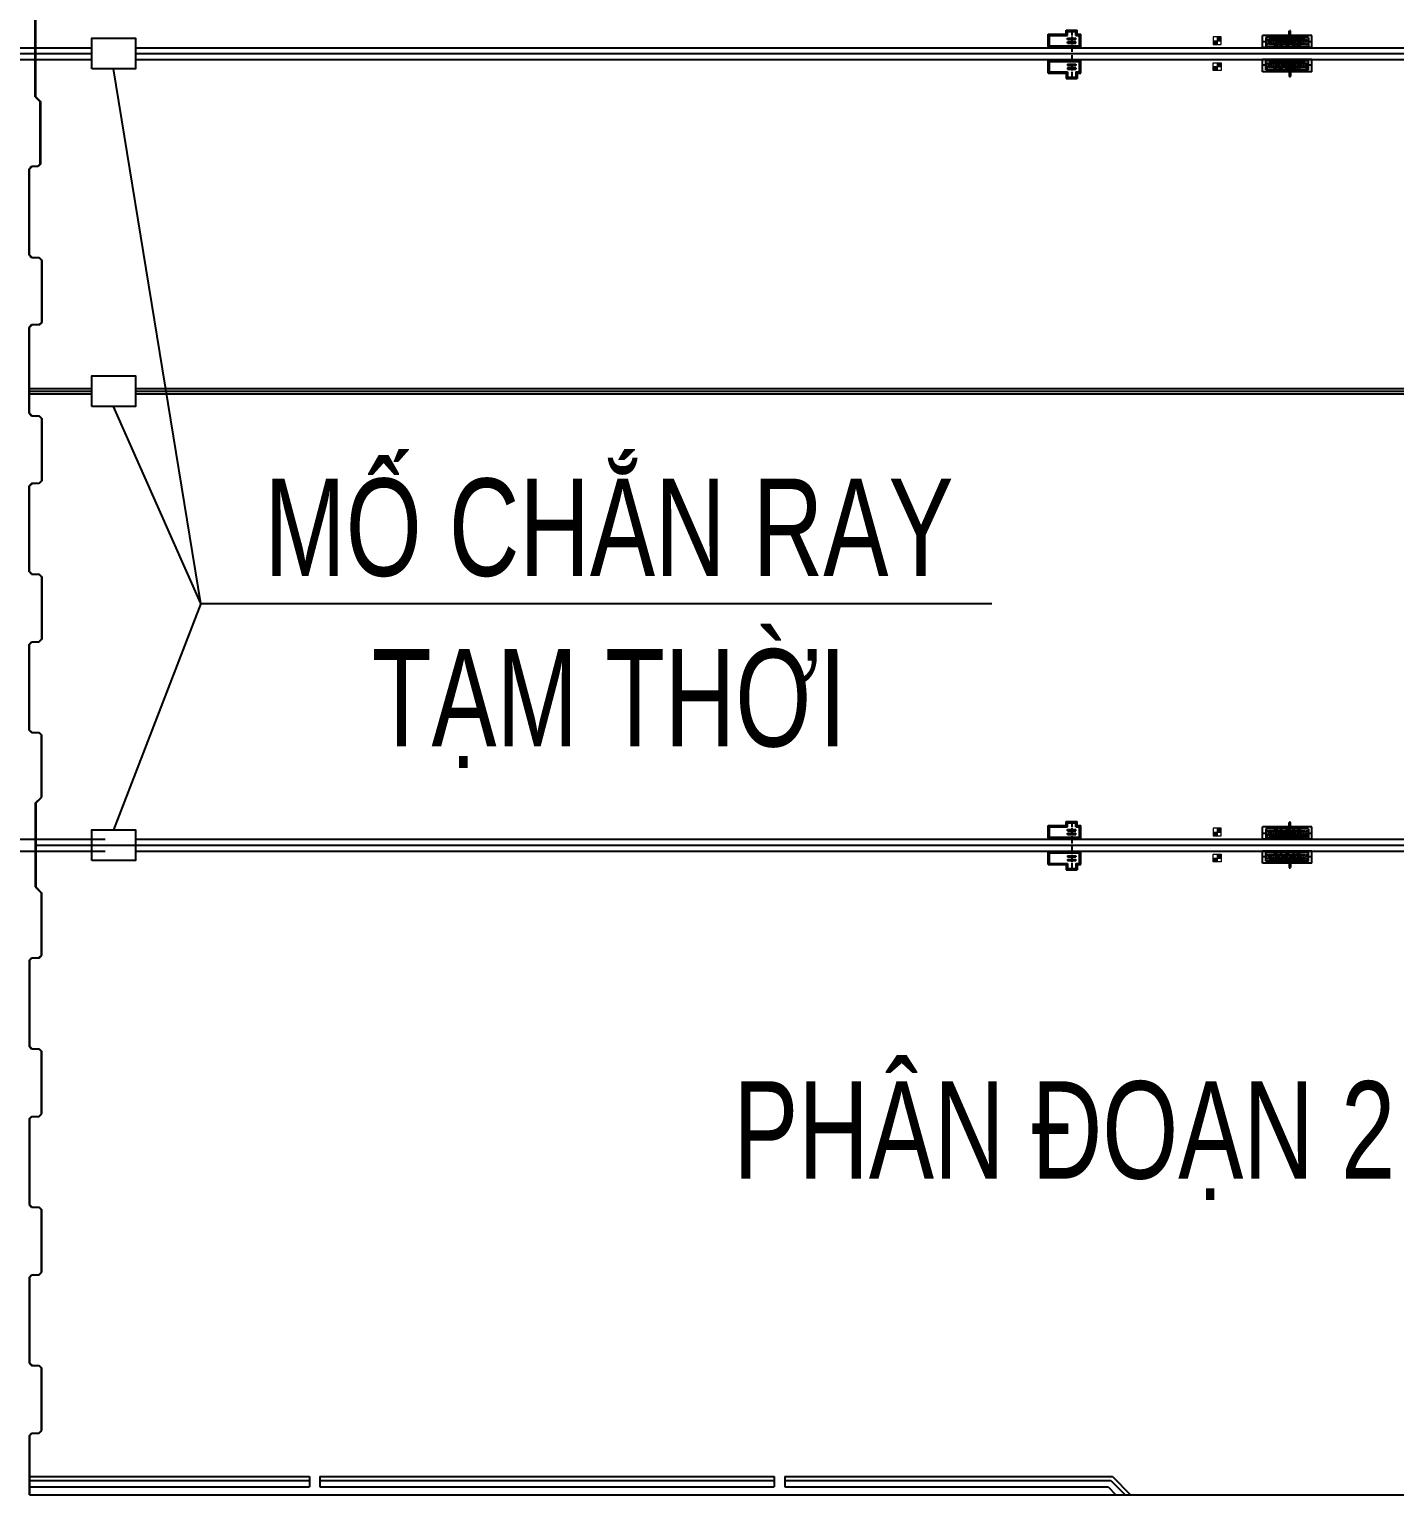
# Model space of a CAD drawing. Extents: x 3412 to 1212600, y 2456 to 246916.
# Drawn here: x 1006291 to 1058866, y 128766 to 185203 of the extents above; entities that cross this region are included whole.
import ezdxf
from ezdxf.enums import TextEntityAlignment as Align

# ---------------------------------------------------------------- set-up
doc = ezdxf.new("R2010")
doc.units = 0
doc.header["$LTSCALE"] = 20
doc.header["$MEASUREMENT"] = 0
doc.linetypes.add('CENTER', pattern=[2, 1.25, -0.25, 0.25, -0.25])
doc.linetypes.add('HIDDEN', pattern=[0.375, 0.25, -0.125])
for name, color, linetype in [('BAO', 7, 'CONTINUOUS'), ('CEN', 1, 'CENTER'), ('Gochanxe', 6, 'CONTINUOUS'), ('HATCH', 8, 'CONTINUOUS'), ('HIDDEN', 9, 'HIDDEN'), ('KHUAT', 8, 'HIDDEN'), ('TEXT', 4, 'CONTINUOUS'), ('Text-Vie', 4, 'CONTINUOUS'), ('THEP', 2, 'CONTINUOUS'), ('TRUC', 1, 'CENTER')]:
    doc.layers.add(name, color=color, linetype=linetype)
doc.styles.add('VNROMANS', font='vn_vni.shx', dxfattribs={"width": 0.75, "bigfont": 'bigfont.shx'})

# ---------------------------------------------------------------- blocks, each defined once
blk = doc.blocks.new('STOWN PIN')
at = {"layer": 'BAO'}
for p, q in [((1013225, 483978), (1013225, 483508)), ((1013225, 483978), (1015125, 483978)), ((1013355, 483903), (1013355, 483553)), ((1013355, 483903), (1014995, 483903)), ((1013475, 483818), (1013475, 483783)), ((1013475, 483818), (1014875, 483818)), ((1013475, 483783), (1014875, 483783)), ((1013475, 483638), (1013475, 483673)), ((1013475, 483673), (1014875, 483673)), ((1013575, 483818), (1013575, 483783)), ((1013575, 483638), (1013575, 483673)), ((1013875, 483853), (1013975, 483853)), ((1013875, 483853), (1013875, 483603)), ((1013975, 483853), (1013975, 483603)), ((1014375, 483853), (1014475, 483853)), ((1014375, 483853), (1014375, 483603)), ((1014475, 483853), (1014475, 483603)), ((1014775, 483818), (1014775, 483783)), ((1014775, 483638), (1014775, 483673)), ((1014875, 483818), (1014875, 483783)), ((1014875, 483638), (1014875, 483673)), ((1014995, 483903), (1014995, 483553)), ((1015125, 483978), (1015125, 483508)), ((1013225, 483508), (1015125, 483508)), ((1013355, 483553), (1014995, 483553)), ((1013475, 483638), (1014875, 483638)), ((1013875, 483603), (1013975, 483603)), ((1014375, 483603), (1014475, 483603)), ((1013225, 483048), (1013225, 482578)), ((1013225, 483048), (1015125, 483048)), ((1013225, 482578), (1015125, 482578)), ((1013355, 483003), (1014995, 483003)), ((1013355, 482653), (1013355, 483003)), ((1013355, 482653), (1014995, 482653)), ((1013475, 482918), (1014875, 482918)), ((1013475, 482918), (1013475, 482883)), ((1013475, 482883), (1014875, 482883)), ((1013475, 482773), (1014875, 482773)), ((1013475, 482738), (1013475, 482773)), ((1013475, 482738), (1014875, 482738)), ((1013575, 482918), (1013575, 482883)), ((1013575, 482738), (1013575, 482773)), ((1013875, 482703), (1013875, 482953)), ((1013875, 482953), (1013975, 482953)), ((1013875, 482703), (1013975, 482703)), ((1013975, 482703), (1013975, 482953)), ((1014375, 482703), (1014375, 482953)), ((1014375, 482953), (1014475, 482953)), ((1014375, 482703), (1014475, 482703)), ((1014475, 482703), (1014475, 482953)), ((1014775, 482918), (1014775, 482883)), ((1014775, 482738), (1014775, 482773)), ((1014875, 482918), (1014875, 482883)), ((1014875, 482738), (1014875, 482773)), ((1014995, 482653), (1014995, 483003)), ((1015125, 483048), (1015125, 482578))]:
    blk.add_line(p, q, dxfattribs=at)
at = {"layer": 'CEN', "ltscale": 0.1}
for p, q in [((1013225, 483728), (1015125, 483728)), ((1013460, 483803), (1013370, 483803)), ((1013415, 483848), (1013415, 483759)), ((1013415, 483609), (1013415, 483698)), ((1014075, 483764), (1014075, 483693)), ((1014890, 483803), (1014980, 483803)), ((1014935, 483848), (1014935, 483759)), ((1014935, 483609), (1014935, 483698)), ((1013460, 483653), (1013370, 483653)), ((1014890, 483653), (1014980, 483653)), ((1013225, 482828), (1015125, 482828)), ((1013460, 482903), (1013370, 482903)), ((1013460, 482753), (1013370, 482753)), ((1013415, 482948), (1013415, 482859)), ((1013415, 482709), (1013415, 482798)), ((1014075, 482793), (1014075, 482864)), ((1014890, 482903), (1014980, 482903)), ((1014890, 482753), (1014980, 482753)), ((1014935, 482948), (1014935, 482859)), ((1014935, 482709), (1014935, 482798))]:
    blk.add_line(p, q, dxfattribs=at)
at = {"layer": 'HIDDEN', "ltscale": 0.2}
for p, q in [((1014055, 483728), (1014055, 484151)), ((1014095, 483728), (1014095, 484151)), ((1014055, 482828), (1014055, 482406)), ((1014095, 482828), (1014095, 482406))]:
    blk.add_line(p, q, dxfattribs=at)
at = {"layer": 'KHUAT'}
for p, q in [((1013690, 483876), (1013780, 483876)), ((1013690, 483876), (1013690, 483786)), ((1013690, 483786), (1013780, 483786)), ((1013690, 483671), (1013780, 483671)), ((1013690, 483671), (1013690, 483581)), ((1013780, 483876), (1013780, 483786)), ((1013780, 483671), (1013780, 483581)), ((1014130, 483876), (1014130, 483786)), ((1014130, 483876), (1014220, 483876)), ((1014130, 483786), (1014220, 483786)), ((1014130, 483671), (1014130, 483581)), ((1014130, 483671), (1014220, 483671)), ((1014220, 483876), (1014220, 483786)), ((1014220, 483671), (1014220, 483581)), ((1014570, 483876), (1014660, 483876)), ((1014570, 483876), (1014570, 483786)), ((1014570, 483786), (1014660, 483786)), ((1014570, 483671), (1014660, 483671)), ((1014570, 483671), (1014570, 483581)), ((1014660, 483876), (1014660, 483786)), ((1014660, 483671), (1014660, 483581)), ((1013690, 483581), (1013780, 483581)), ((1014130, 483581), (1014220, 483581)), ((1014570, 483581), (1014660, 483581)), ((1013690, 482886), (1013690, 482961)), ((1013690, 482961), (1013780, 482961)), ((1013690, 482886), (1013780, 482886)), ((1013690, 482771), (1013780, 482771)), ((1013690, 482696), (1013690, 482771)), ((1013690, 482696), (1013780, 482696)), ((1013780, 482886), (1013780, 482961)), ((1013780, 482696), (1013780, 482771)), ((1014130, 482961), (1014220, 482961)), ((1014130, 482886), (1014130, 482961)), ((1014130, 482886), (1014220, 482886)), ((1014130, 482771), (1014220, 482771)), ((1014130, 482696), (1014130, 482771)), ((1014130, 482696), (1014220, 482696)), ((1014220, 482886), (1014220, 482961)), ((1014220, 482696), (1014220, 482771)), ((1014570, 482886), (1014570, 482961)), ((1014570, 482961), (1014660, 482961)), ((1014570, 482886), (1014660, 482886)), ((1014570, 482696), (1014570, 482771)), ((1014570, 482771), (1014660, 482771)), ((1014570, 482696), (1014660, 482696)), ((1014660, 482886), (1014660, 482961)), ((1014660, 482696), (1014660, 482771))]:
    blk.add_line(p, q, dxfattribs=at)
for centre in [(1014075, 483728), (1014075, 482828)]:
    blk.add_circle(centre, 20, dxfattribs=at)
for centre, radius, start, end in [((1014065, 484145), 12, 33.1948, 146.8053), ((1014085, 484145), 11.9, 33.1802, 146.8198), ((1014085, 484158), 11.9, 213.1802, 326.8198), ((1014065, 482412), 12, 213.1947, 326.8052), ((1014085, 482399), 11.9, 33.1802, 146.8198), ((1014085, 482412), 11.9, 213.1802, 326.8198)]:
    blk.add_arc(centre, radius, start, end, dxfattribs=at)
blk = doc.blocks.new('KHE')
at = {"layer": 'BAO'}
for p, q in [((7378565, 1113151), (7378565, 1119311)), ((7378585, 1113151), (7378585, 1119311)), ((7378565, 1113151), (7378755, 1112961)), ((7378585, 1113151), (7378775, 1112961)), ((7378585, 1113151), (7378775, 1112961)), ((7378755, 1110561), (7378755, 1112961)), ((7378775, 1110561), (7378775, 1112961)), ((7378775, 1110561), (7378775, 1112961)), ((7378427, 1110461), (7378327, 1110361)), ((7378327, 1107061), (7378327, 1110361)), ((7378447, 1110461), (7378347, 1110361)), ((7378447, 1110461), (7378347, 1110361)), ((7378347, 1107061), (7378347, 1110361)), ((7378347, 1107061), (7378347, 1110361)), ((7378675, 1110461), (7378427, 1110461)), ((7378755, 1110561), (7378655, 1110461)), ((7378775, 1110561), (7378675, 1110461)), ((7378327, 1107061), (7378427, 1106961)), ((7378347, 1107061), (7378447, 1106961)), ((7378347, 1107061), (7378447, 1106961)), ((7378427, 1106961), (7378722, 1106961)), ((7378447, 1106961), (7378722, 1106961)), ((7378702, 1106961), (7378802, 1106861)), ((7378722, 1106961), (7378822, 1106861)), ((7378722, 1106961), (7378822, 1106861)), ((7378802, 1106861), (7378802, 1104461)), ((7378822, 1106861), (7378822, 1104461)), ((7378822, 1106861), (7378822, 1104461)), ((7378427, 1104361), (7378327, 1104261)), ((7378327, 1100961), (7378327, 1104261)), ((7378447, 1104361), (7378347, 1104261)), ((7378447, 1104361), (7378347, 1104261)), ((7378347, 1100961), (7378347, 1104261)), ((7378347, 1100961), (7378347, 1104261)), ((7378722, 1104361), (7378427, 1104361)), ((7378722, 1104361), (7378447, 1104361)), ((7378802, 1104461), (7378702, 1104361)), ((7378822, 1104461), (7378722, 1104361)), ((7378822, 1104461), (7378722, 1104361)), ((7378327, 1100961), (7378427, 1100861)), ((7378347, 1100961), (7378447, 1100861)), ((7378347, 1100961), (7378447, 1100861)), ((7378427, 1100861), (7378722, 1100861)), ((7378447, 1100861), (7378722, 1100861)), ((7378702, 1100861), (7378802, 1100761)), ((7378722, 1100861), (7378822, 1100761)), ((7378722, 1100861), (7378822, 1100761)), ((7378802, 1100761), (7378802, 1098361)), ((7378822, 1100761), (7378822, 1098361)), ((7378822, 1100761), (7378822, 1098361)), ((7378802, 1098361), (7378702, 1098261)), ((7378822, 1098361), (7378722, 1098261)), ((7378822, 1098361), (7378722, 1098261)), ((7378427, 1098261), (7378327, 1098161)), ((7378327, 1094861), (7378327, 1098161)), ((7378447, 1098261), (7378347, 1098161)), ((7378447, 1098261), (7378347, 1098161)), ((7378347, 1094861), (7378347, 1098161)), ((7378347, 1094861), (7378347, 1098161)), ((7378722, 1098261), (7378427, 1098261)), ((7378722, 1098261), (7378447, 1098261)), ((7378427, 1094761), (7378327, 1094861)), ((7378447, 1094761), (7378347, 1094861)), ((7378447, 1094761), (7378347, 1094861)), ((7378427, 1094761), (7378722, 1094761)), ((7378447, 1094761), (7378722, 1094761)), ((7378702, 1094761), (7378802, 1094661)), ((7378722, 1094761), (7378822, 1094661)), ((7378722, 1094761), (7378822, 1094661)), ((7378802, 1094661), (7378802, 1092261)), ((7378822, 1094661), (7378822, 1092261)), ((7378822, 1094661), (7378822, 1092261)), ((7378327, 1092061), (7378427, 1092161)), ((7378347, 1092061), (7378447, 1092161)), ((7378347, 1092061), (7378447, 1092161)), ((7378427, 1092161), (7378722, 1092161)), ((7378447, 1092161), (7378722, 1092161)), ((7378802, 1092261), (7378702, 1092161)), ((7378822, 1092261), (7378722, 1092161)), ((7378822, 1092261), (7378722, 1092161)), ((7378327, 1088761), (7378327, 1092061)), ((7378347, 1088761), (7378347, 1092061)), ((7378347, 1088761), (7378347, 1092061)), ((7378427, 1088661), (7378327, 1088761)), ((7378447, 1088661), (7378347, 1088761)), ((7378447, 1088661), (7378347, 1088761)), ((7378427, 1088661), (7378722, 1088661)), ((7378447, 1088661), (7378722, 1088661)), ((7378702, 1088661), (7378802, 1088561)), ((7378722, 1088661), (7378822, 1088561)), ((7378722, 1088661), (7378822, 1088561)), ((7378802, 1086181), (7378802, 1088561)), ((7378822, 1086181), (7378822, 1088561)), ((7378565, 1085943), (7378802, 1086181)), ((7378565, 1085943), (7378565, 1082718)), ((7378585, 1085943), (7378822, 1086181)), ((7378585, 1085943), (7378585, 1082718)), ((7378585, 1085943), (7378585, 1082718)), ((7378565, 1082718), (7378802, 1082481)), ((7378585, 1082718), (7378822, 1082481)), ((7378805, 1080081), (7378802, 1082481)), ((7378825, 1080081), (7378822, 1082481)), ((7378327, 1079881), (7378427, 1079981)), ((7378327, 1079881), (7378327, 1076581)), ((7378347, 1079881), (7378447, 1079981)), ((7378347, 1079881), (7378447, 1079981)), ((7378347, 1079881), (7378347, 1076581)), ((7378347, 1079881), (7378347, 1076581)), ((7378427, 1079981), (7378725, 1079981)), ((7378447, 1079981), (7378722, 1079981)), ((7378705, 1079981), (7378805, 1080081)), ((7378725, 1079981), (7378825, 1080081)), ((7378725, 1079981), (7378825, 1080081)), ((7378327, 1076581), (7378427, 1076481)), ((7378347, 1076581), (7378447, 1076481)), ((7378347, 1076581), (7378447, 1076481)), ((7378427, 1076481), (7378722, 1076481)), ((7378447, 1076481), (7378722, 1076481)), ((7378702, 1076481), (7378802, 1076381)), ((7378722, 1076481), (7378822, 1076381)), ((7378722, 1076481), (7378822, 1076381)), ((7378802, 1073981), (7378802, 1076381)), ((7378822, 1073981), (7378822, 1076381)), ((7378822, 1073981), (7378822, 1076381)), ((7378327, 1073781), (7378427, 1073881)), ((7378327, 1073781), (7378327, 1070481)), ((7378347, 1073781), (7378447, 1073881)), ((7378347, 1073781), (7378447, 1073881)), ((7378347, 1073781), (7378347, 1070481)), ((7378347, 1073781), (7378347, 1070481)), ((7378427, 1073881), (7378722, 1073881)), ((7378447, 1073881), (7378722, 1073881)), ((7378702, 1073881), (7378802, 1073981)), ((7378722, 1073881), (7378822, 1073981)), ((7378722, 1073881), (7378822, 1073981)), ((7378327, 1070481), (7378427, 1070381)), ((7378347, 1070481), (7378447, 1070381)), ((7378347, 1070481), (7378447, 1070381)), ((7378427, 1070381), (7378722, 1070381)), ((7378447, 1070381), (7378722, 1070381)), ((7378702, 1070381), (7378802, 1070281)), ((7378722, 1070381), (7378822, 1070281)), ((7378722, 1070381), (7378822, 1070281)), ((7378802, 1067881), (7378802, 1070281)), ((7378822, 1067881), (7378822, 1070281)), ((7378822, 1067881), (7378822, 1070281)), ((7378702, 1067781), (7378802, 1067881)), ((7378722, 1067781), (7378822, 1067881)), ((7378722, 1067781), (7378822, 1067881)), ((7378327, 1067681), (7378427, 1067781)), ((7378327, 1067681), (7378327, 1064381)), ((7378347, 1067681), (7378447, 1067781)), ((7378347, 1067681), (7378447, 1067781)), ((7378347, 1067681), (7378347, 1064381)), ((7378347, 1067681), (7378347, 1064381)), ((7378427, 1067781), (7378722, 1067781)), ((7378447, 1067781), (7378722, 1067781)), ((7378327, 1064381), (7378427, 1064281)), ((7378347, 1064381), (7378447, 1064281)), ((7378347, 1064381), (7378447, 1064281)), ((7378427, 1064281), (7378722, 1064281)), ((7378447, 1064281), (7378722, 1064281)), ((7378702, 1064281), (7378802, 1064181)), ((7378722, 1064281), (7378822, 1064181)), ((7378722, 1064281), (7378822, 1064181)), ((7378802, 1061781), (7378802, 1064181)), ((7378822, 1061781), (7378822, 1064181)), ((7378822, 1061781), (7378822, 1064181)), ((7378327, 1061581), (7378427, 1061681)), ((7378347, 1061581), (7378447, 1061681)), ((7378347, 1061581), (7378447, 1061681)), ((7378427, 1061681), (7378722, 1061681)), ((7378447, 1061681), (7378722, 1061681)), ((7378702, 1061681), (7378802, 1061781)), ((7378722, 1061681), (7378822, 1061781)), ((7378722, 1061681), (7378822, 1061781)), ((7378327, 1061581), (7378327, 1059311)), ((7378347, 1061581), (7378347, 1059311)), ((7378347, 1061581), (7378347, 1059311))]:
    blk.add_line(p, q, dxfattribs=at)
blk = doc.blocks.new('gcx')
at = {"layer": 'Gochanxe'}
for p, q in [((599773, -59300), (610550, -59300)), ((599773, -59450), (610550, -59450)), ((599773, -59700), (610550, -59700)), ((610550, -59300), (610550, -59700)), ((610950, -59300), (610950, -59700)), ((610950, -59300), (628450, -59300)), ((610950, -59450), (628450, -59450)), ((610950, -59700), (628450, -59700)), ((628450, -59300), (628450, -59700)), ((628850, -59300), (628850, -59700)), ((628850, -59300), (641470, -59300)), ((628850, -59450), (641408, -59450)), ((628850, -59700), (641304, -59700)), ((641304, -59700), (641604, -60000)), ((641408, -59450), (641958, -60000)), ((641470, -59300), (642170, -60000))]:
    blk.add_line(p, q, dxfattribs=at)

msp = doc.modelspace()

# ---------------------------------------------------------------- hatches: boundary and pattern name
at = {"layer": 'BAO', "linetype": 'ByBlock', "lineweight": 15}
h = msp.add_hatch(color=256, dxfattribs=at)
h.paths.add_polyline_path([(1052178.412, 184915.991), (1052028.412, 184915.991), (1052028.412, 184765.991), (1052178.412, 184765.991)])
h.paths.add_polyline_path([(1052028.412, 184765.991), (1051878.412, 184765.991), (1051878.412, 184615.991), (1052028.412, 184615.991)])
h = msp.add_hatch(color=256, dxfattribs=at)
h.paths.add_polyline_path([(1052178.412, 183915.991), (1052028.412, 183915.991), (1052028.412, 183765.991), (1052178.412, 183765.991)])
h.paths.add_polyline_path([(1052028.412, 183765.991), (1051878.412, 183765.991), (1051878.412, 183615.991), (1052028.412, 183615.991)])
h = msp.add_hatch(color=256, dxfattribs=at)
h.paths.add_polyline_path([(1052178.412, 154435.991), (1052028.412, 154435.991), (1052028.412, 154285.991), (1052178.412, 154285.991)])
h.paths.add_polyline_path([(1052028.412, 154285.991), (1051878.412, 154285.991), (1051878.412, 154135.991), (1052028.412, 154135.991)])
h = msp.add_hatch(color=256, dxfattribs=at)
h.paths.add_polyline_path([(1052178.412, 153435.991), (1052028.412, 153435.991), (1052028.412, 153285.991), (1052178.412, 153285.991)])
h.paths.add_polyline_path([(1052028.412, 153285.991), (1051878.412, 153285.991), (1051878.412, 153135.991), (1052028.412, 153135.991)])

# ---------------------------------------------------------------- linework, layer by layer
at = {"layer": 'BAO'}
for p, q in [((1046218.412, 185170.991), (1046638.412, 185170.991)), ((1046218.412, 185020.991), (1046218.412, 185170.991)), ((1046268.412, 185120.991), (1046218.412, 185170.991)), ((1046268.412, 184970.991), (1046268.412, 185120.991)), ((1046268.412, 185120.991), (1046588.412, 185120.991)), ((1046588.412, 185120.991), (1046638.412, 185170.991)), ((1046588.412, 184970.991), (1046588.412, 185120.991)), ((1046638.412, 185020.991), (1046638.412, 185170.991)), ((1045528.412, 185020.991), (1046218.412, 185020.991)), ((1045528.412, 184545.991), (1045528.412, 185020.991)), ((1045578.412, 184970.991), (1045528.412, 185020.991)), ((1045578.412, 184970.991), (1046268.412, 184970.991)), ((1045578.412, 184495.991), (1045578.412, 184970.991)), ((1045578.412, 184570.991), (1046728.412, 184570.991)), ((1046218.412, 185020.991), (1046268.412, 184970.991)), ((1046268.412, 184815.991), (1046268.412, 184865.991)), ((1046268.412, 184865.991), (1046588.412, 184865.991)), ((1046268.412, 184815.991), (1046588.412, 184815.991)), ((1046268.412, 184725.991), (1046588.412, 184725.991)), ((1046268.412, 184675.991), (1046268.412, 184725.991)), ((1046268.412, 184675.991), (1046588.412, 184675.991)), ((1046638.412, 185020.991), (1046588.412, 184970.991)), ((1046588.412, 184970.991), (1046728.412, 184970.991)), ((1046588.412, 184815.991), (1046588.412, 184865.991)), ((1046588.412, 184675.991), (1046588.412, 184725.991)), ((1046638.412, 185020.991), (1046778.412, 185020.991)), ((1046728.412, 184495.991), (1046728.412, 184970.991)), ((1046778.412, 184545.991), (1046778.412, 185020.991)), ((411706.595, 184495.991), (1008695.912, 184495.991)), ((411706.595, 184035.991), (1008695.912, 184035.991)), ((1010380.912, 184495.991), (1202686.228, 184495.991)), ((1010380.912, 184035.991), (1202686.228, 184035.991)), ((1015078.412, 184495.991), (1018878.412, 184495.991)), ((1045578.412, 184495.991), (1045528.412, 184545.991)), ((1045578.412, 184035.991), (1045528.412, 183985.991)), ((1045578.412, 184495.991), (1046728.412, 184495.991)), ((1045578.412, 184035.991), (1046728.412, 184035.991)), ((1045578.412, 183560.991), (1045578.412, 184035.991)), ((1046778.412, 184545.991), (1046728.412, 184495.991)), ((1046778.412, 183985.991), (1046728.412, 184035.991)), ((1046728.412, 183560.991), (1046728.412, 184035.991)), ((1045528.412, 183510.991), (1045528.412, 183985.991)), ((1045578.412, 183560.991), (1045528.412, 183510.991)), ((1045528.412, 183510.991), (1046218.412, 183510.991)), ((1045578.412, 183960.991), (1046728.412, 183960.991)), ((1045578.412, 183560.991), (1046268.412, 183560.991)), ((1046268.412, 183560.991), (1046218.412, 183510.991)), ((1046218.412, 183510.991), (1046218.412, 183310.991)), ((1046268.412, 183855.991), (1046588.412, 183855.991)), ((1046268.412, 183855.991), (1046268.412, 183805.991)), ((1046268.412, 183805.991), (1046588.412, 183805.991)), ((1046268.412, 183715.991), (1046268.412, 183665.991)), ((1046268.412, 183715.991), (1046588.412, 183715.991)), ((1046268.412, 183665.991), (1046588.412, 183665.991)), ((1046268.412, 183560.991), (1046268.412, 183360.991)), ((1046588.412, 183855.991), (1046588.412, 183805.991)), ((1046588.412, 183715.991), (1046588.412, 183665.991)), ((1046638.412, 183510.991), (1046588.412, 183560.991)), ((1046588.412, 183560.991), (1046728.412, 183560.991)), ((1046588.412, 183560.991), (1046588.412, 183360.991)), ((1046638.412, 183510.991), (1046778.412, 183510.991)), ((1046638.412, 183510.991), (1046638.412, 183310.991)), ((1046728.412, 183560.991), (1046778.412, 183510.991)), ((1046778.412, 183510.991), (1046778.412, 183985.991)), ((1046268.412, 183360.991), (1046218.412, 183310.991)), ((1046218.412, 183310.991), (1046638.412, 183310.991)), ((1046268.412, 183360.991), (1046588.412, 183360.991)), ((1046588.412, 183360.991), (1046638.412, 183310.991)), ((1006300.912, 171365.991), (1008695.912, 171365.991)), ((1006300.912, 171165.991), (1008695.912, 171165.991)), ((1010380.912, 171365.991), (1203386.173, 171365.991)), ((1010380.912, 171165.991), (1203671.283, 171165.991)), ((1046218.412, 154690.991), (1046638.412, 154690.991)), ((1046218.412, 154540.991), (1046218.412, 154690.991)), ((1046268.412, 154640.991), (1046218.412, 154690.991)), ((1046268.412, 154490.991), (1046268.412, 154640.991)), ((1046268.412, 154640.991), (1046588.412, 154640.991)), ((1046588.412, 154640.991), (1046638.412, 154690.991)), ((1046588.412, 154490.991), (1046588.412, 154640.991)), ((1046638.412, 154540.991), (1046638.412, 154690.991)), ((1045528.412, 154540.991), (1046218.412, 154540.991)), ((1045528.412, 154065.991), (1045528.412, 154540.991)), ((1045578.412, 154490.991), (1045528.412, 154540.991)), ((1045578.412, 154490.991), (1046268.412, 154490.991)), ((1045578.412, 154015.991), (1045578.412, 154490.991)), ((1045578.412, 154090.991), (1046728.412, 154090.991)), ((1046218.412, 154540.991), (1046268.412, 154490.991)), ((1046268.412, 154335.991), (1046268.412, 154385.991)), ((1046268.412, 154385.991), (1046588.412, 154385.991)), ((1046268.412, 154335.991), (1046588.412, 154335.991)), ((1046268.412, 154245.991), (1046588.412, 154245.991)), ((1046268.412, 154195.991), (1046268.412, 154245.991)), ((1046268.412, 154195.991), (1046588.412, 154195.991)), ((1046638.412, 154540.991), (1046588.412, 154490.991)), ((1046588.412, 154490.991), (1046728.412, 154490.991)), ((1046588.412, 154335.991), (1046588.412, 154385.991)), ((1046588.412, 154195.991), (1046588.412, 154245.991)), ((1046638.412, 154540.991), (1046778.412, 154540.991)), ((1046728.412, 154015.991), (1046728.412, 154490.991)), ((1046778.412, 154065.991), (1046778.412, 154540.991)), ((411706.595, 154015.991), (1009210.535, 154015.991)), ((411706.595, 153555.991), (1009210.535, 153555.991)), ((1010380.912, 154015.991), (1203200.851, 154015.991)), ((1010380.912, 153555.991), (1203856.604, 153555.991)), ((1045578.412, 154015.991), (1045528.412, 154065.991)), ((1045578.412, 153555.991), (1045528.412, 153505.991)), ((1045578.412, 154015.991), (1046728.412, 154015.991)), ((1045578.412, 153555.991), (1046728.412, 153555.991)), ((1045578.412, 153080.991), (1045578.412, 153555.991)), ((1046778.412, 154065.991), (1046728.412, 154015.991)), ((1046778.412, 153505.991), (1046728.412, 153555.991)), ((1046728.412, 153080.991), (1046728.412, 153555.991)), ((1045528.412, 153030.991), (1045528.412, 153505.991)), ((1045578.412, 153080.991), (1045528.412, 153030.991)), ((1045528.412, 153030.991), (1046218.412, 153030.991)), ((1045578.412, 153480.991), (1046728.412, 153480.991)), ((1045578.412, 153080.991), (1046268.412, 153080.991)), ((1046268.412, 153080.991), (1046218.412, 153030.991)), ((1046218.412, 153030.991), (1046218.412, 152830.991)), ((1046268.412, 153375.991), (1046588.412, 153375.991)), ((1046268.412, 153375.991), (1046268.412, 153325.991)), ((1046268.412, 153325.991), (1046588.412, 153325.991)), ((1046268.412, 153235.991), (1046268.412, 153185.991)), ((1046268.412, 153235.991), (1046588.412, 153235.991)), ((1046268.412, 153185.991), (1046588.412, 153185.991)), ((1046268.412, 153080.991), (1046268.412, 152880.991)), ((1046588.412, 153375.991), (1046588.412, 153325.991)), ((1046588.412, 153235.991), (1046588.412, 153185.991)), ((1046638.412, 153030.991), (1046588.412, 153080.991)), ((1046588.412, 153080.991), (1046728.412, 153080.991)), ((1046588.412, 153080.991), (1046588.412, 152880.991)), ((1046638.412, 153030.991), (1046778.412, 153030.991)), ((1046638.412, 153030.991), (1046638.412, 152830.991)), ((1046728.412, 153080.991), (1046778.412, 153030.991)), ((1046778.412, 153030.991), (1046778.412, 153505.991)), ((1046268.412, 152880.991), (1046218.412, 152830.991)), ((1046218.412, 152830.991), (1046638.412, 152830.991)), ((1046268.412, 152880.991), (1046588.412, 152880.991)), ((1046588.412, 152880.991), (1046638.412, 152830.991)), ((1006300.912, 128765.991), (1106280.912, 128765.991))]:
    msp.add_line(p, q, dxfattribs=at)
at = {"layer": 'BAO', "color": 2, "linetype": 'ByBlock', "lineweight": 15}
for p, q in [((1051878.412, 184765.991), (1052178.412, 184765.991)), ((1052028.412, 184915.991), (1052028.412, 184615.991)), ((1051878.412, 183765.991), (1052178.412, 183765.991)), ((1052028.412, 183915.991), (1052028.412, 183615.991)), ((1051878.412, 154285.991), (1052178.412, 154285.991)), ((1052028.412, 154435.991), (1052028.412, 154135.991)), ((1051878.412, 153285.991), (1052178.412, 153285.991)), ((1052028.412, 153435.991), (1052028.412, 153135.991))]:
    msp.add_line(p, q, dxfattribs=at)
at = {"layer": 'BAO'}
for points in [[(1008695.912, 183674.991), (1008695.912, 184856.991), (1010380.912, 184856.991), (1010380.912, 183674.991)], [(1008695.912, 183674.991), (1008695.912, 184856.991), (1010380.912, 184856.991), (1010380.912, 183674.991)], [(1008695.912, 170674.991), (1008695.912, 171856.991), (1010380.912, 171856.991), (1010380.912, 170674.991)], [(1008695.912, 170674.991), (1008695.912, 171856.991), (1010380.912, 171856.991), (1010380.912, 170674.991)], [(1008695.912, 153194.991), (1008695.912, 154376.991), (1010380.912, 154376.991), (1010380.912, 153194.991)], [(1008695.912, 153194.991), (1008695.912, 154376.991), (1010380.912, 154376.991), (1010380.912, 153194.991)]]:
    msp.add_lwpolyline(points, close=True, dxfattribs=at)
at = {"layer": 'BAO', "color": 2, "linetype": 'ByBlock', "lineweight": 15}
for points in [[(1051878.412, 184615.991), (1052178.412, 184615.991), (1052178.412, 184915.991), (1051878.412, 184915.991)], [(1051878.412, 183915.991), (1052178.412, 183915.991), (1052178.412, 183615.991), (1051878.412, 183615.991)], [(1051878.412, 154135.991), (1052178.412, 154135.991), (1052178.412, 154435.991), (1051878.412, 154435.991)], [(1051878.412, 153435.991), (1052178.412, 153435.991), (1052178.412, 153135.991), (1051878.412, 153135.991)]]:
    msp.add_lwpolyline(points, close=True, dxfattribs=at)
at = {"layer": 'KHUAT'}
for p, q in [((1006538.412, 154015.991), (1009210.535, 154015.991)), ((1006538.412, 153555.991), (1009210.535, 153555.991))]:
    msp.add_line(p, q, dxfattribs=at)
at = {"layer": 'TEXT'}
for q in [(1009538.412, 183674.991), (1009538.412, 170674.991), (1009538.412, 154376.991), (1043347.815, 163093.022)]:
    msp.add_line((1012890.406, 163093.022), q, dxfattribs=at)
at = {"layer": 'TRUC', "ltscale": 8}
for p, q in [((1046428.412, 185170.991), (1046428.412, 183310.991)), ((1046428.412, 154690.991), (1046428.412, 152830.991))]:
    msp.add_line(p, q, dxfattribs=at)
at = {"layer": 'TRUC', "ltscale": 0.05}
for p, q in [((411706.595, 184265.991), (1008695.912, 184265.991)), ((1010380.912, 184265.991), (1202686.228, 184265.991)), ((1006300.912, 171265.991), (1008695.912, 171265.991)), ((1010380.912, 171265.991), (1202686.228, 171265.991)), ((1006538.412, 153785.991), (1203528.728, 153785.991))]:
    msp.add_line(p, q, dxfattribs=at)

# ---------------------------------------------------------------- block references
at = {"layer": 'Gochanxe', "color": 4}
msp.add_blockref('gcx', (406528.412, 188765.991), dxfattribs=at)
at = {"layer": 'HATCH'}
msp.add_blockref('KHE', (-6372046.145, -930544.712), dxfattribs=at)
at = {"layer": 'THEP', "rotation": 180}
for p in [(2068903.355, 667544.466), (2068903.355, 637064.466)]:
    msp.add_blockref('STOWN PIN', p, dxfattribs=at)

# ---------------------------------------------------------------- texts
at = {"layer": 'Text-Vie', "style": 'VNROMANS', "width": 0.75}
for s, p in [('MOÁ CHAÉN RAY', (1028612.156, 164151.739)), ('TAÏM THÔØI', (1028612.156, 157582.095))]:
    msp.add_text(s, height=3750, dxfattribs=at).set_placement(p, align=Align.CENTER)
msp.add_text('PHAÂN ÑOAÏN 2', height=3750, dxfattribs=at).set_placement((1046143.527, 142907.864), align=Align.MIDDLE)

doc.saveas('drawing.dxf')
